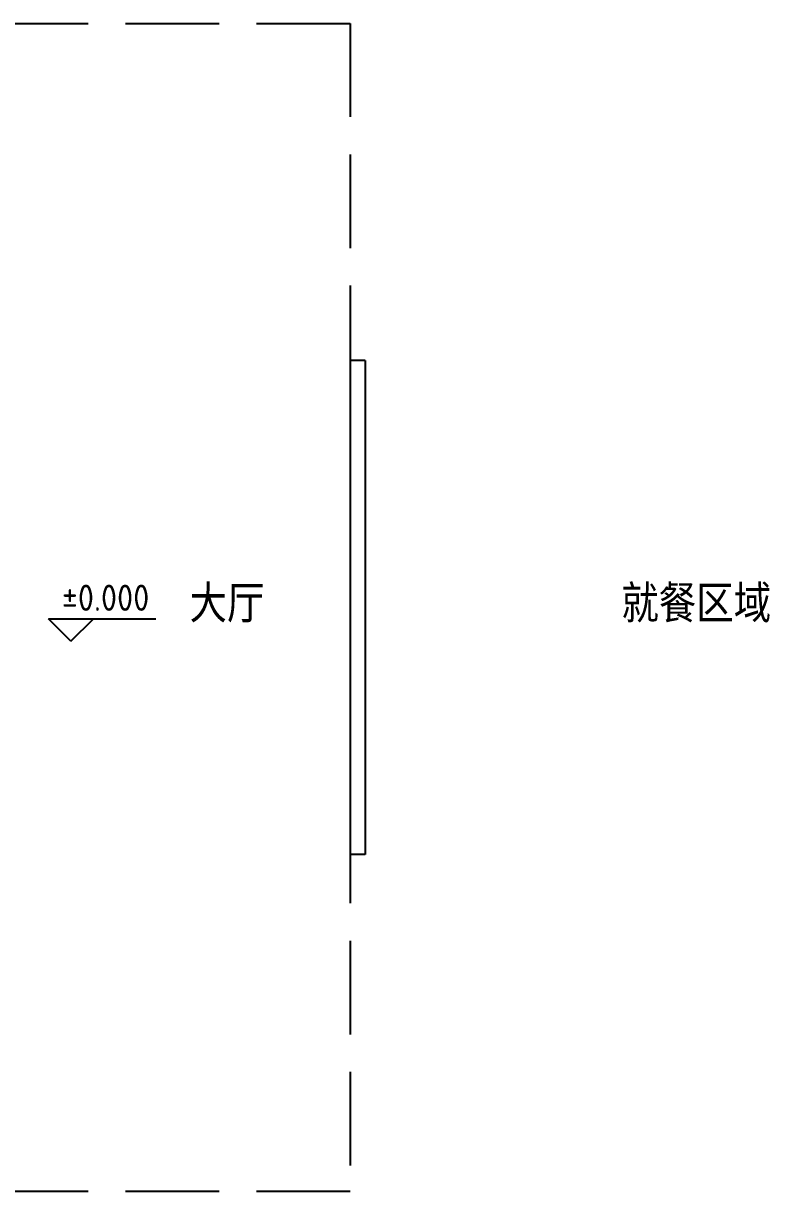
# Model space of a CAD drawing. Extents: x 0 to 302064749, y -59725395 to 1524223.
# Drawn here: x 91496788 to 92493140, y -9405277 to -7845277 of the extents above; entities that cross this region are included whole.
import ezdxf

# ---------------------------------------------------------------- set-up
doc = ezdxf.new("R2010")
doc.units = 0
doc.header["$LTSCALE"] = 1000
doc.linetypes.add('DASH', pattern=[0.35, 0.25, -0.1])
doc.linetypes.add('DOTE', pattern=[2.42, 2, -0.2, 0.02, -0.2])
for name, color, linetype in [('A-ANNO-IDEN-LEVL', 3, 'Continuous'), ('A-ANNO-TXT', 7, 'Continuous'), ('A-FLOR-STRS', 140, 'Continuous'), ('PUB_TEXT', 7, 'Continuous'), ('WALL', 2, 'Continuous')]:
    doc.layers.add(name, color=color, linetype=linetype)
doc.layers.add('DOTE', color=1, linetype='DOTE', lineweight=9, plot=False)
doc.layers.get('DOTE').off()
doc.styles.get("Standard").update_dxf_attribs({"font": 'geniso.shx', "bigfont": 'hztxt.shx'})

# ---------------------------------------------------------------- blocks, each defined once
blk = doc.blocks.new('A$C6abe04bb')
at = {"layer": 'A-ANNO-IDEN-LEVL'}
for p, q in [((3071.6, 17150), (2771.6, 17450)), ((2771.6, 17450), (4205.5, 17450)), ((3071.6, 17150), (3371.6, 17450))]:
    blk.add_line(p, q, dxfattribs=at)
at = {"layer": 'A-FLOR-STRS', "linetype": 'DASH', "ltscale": 5}
blk.add_lwpolyline([(300, 25400), (6800, 25400), (6800, 9800), (300, 9800)], dxfattribs=at)
at = {"layer": 'WALL'}
for p, q in [((6800, 20900), (6800, 14300)), ((7000, 20900), (6800, 20900)), ((7000, 20900), (7000, 14300)), ((7000, 14300), (6800, 14300))]:
    blk.add_line(p, q, dxfattribs=at)
at = {"layer": 'A-ANNO-TXT', "color": 7}
blk.add_text('%%P0.000', height=350, dxfattribs=at).set_placement((2950.2, 17555))
at = {"layer": 'PUB_TEXT'}
for s, p in [('大厅', (4655.2, 17398.6)), ('就餐区域', (10420, 17398.6))]:
    blk.add_text(s, height=500, dxfattribs=at).set_placement(p)
blk = doc.blocks.new('1#教学楼-电提建筑结构')
at = {"layer": 'DOTE'}
blk.add_blockref('A$C6abe04bb', (891628.2, -103401.6), dxfattribs=at)

msp = doc.modelspace()

# ---------------------------------------------------------------- block references
at = {"xscale": 100, "yscale": 100, "zscale": 100}
msp.add_blockref('1#教学楼-电提建筑结构', (2090275, -45113), dxfattribs=at)

doc.saveas('drawing.dxf')
